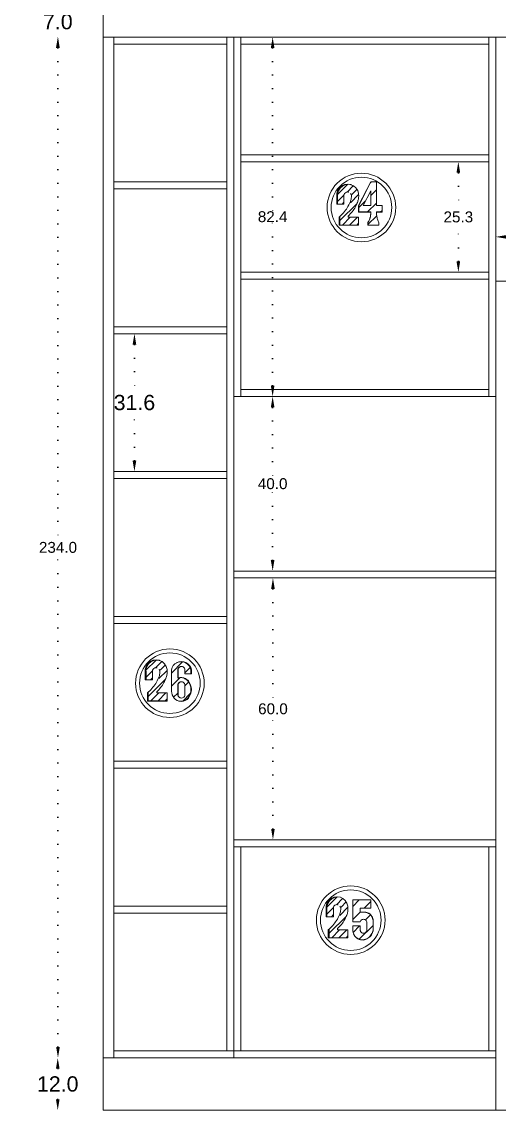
# Model space of a CAD drawing. Header units: inches. Extents: x -1979 to 7680, y -968 to 3127.
# Drawn here: x 5555.5 to 5664.9, y 891.2 to 1140.7 of the extents above; entities that cross this region are included whole.
import ezdxf

# ---------------------------------------------------------------- set-up
doc = ezdxf.new("R2010")
doc.units = ezdxf.units.IN
doc.header["$MEASUREMENT"] = 0
doc.linetypes.add('ACAD_ISO07W100', pattern=[3, 0, -3])
doc.styles.get("Standard").update_dxf_attribs({"font": 'arial.ttf'})
doc.dimstyles.new('Copy of Standard', dxfattribs={"dimtxt": 2.5, "dimasz": 2.5, "dimexe": 0.18, "dimexo": 0.0625, "dimgap": 0.09, "dimtad": 0, "dimtih": 1, "dimtoh": 1, "dimdec": 1, "dimzin": 0, "dimdsep": 46, "dimtxsty": 'Standard', "dimcen": 0.09, "dimse1": 1, "dimse2": 1, "dimadec": 0, "dimazin": 0, "dimtfac": 1, "dimtdec": 1, "dimtix": 1, "dimtofl": 0, "dimtmove": 0, "dimatfit": 3, "dimfxl": 1, "dimtolj": 1, "dimtzin": 0, "dimarcsym": 0})
doc.dimstyles.get("Standard").update_dxf_attribs({"dimtxt": 3.5, "dimasz": 2.5, "dimexe": 0.18, "dimexo": 0.0625, "dimgap": 0.09, "dimtad": 0, "dimtih": 1, "dimtoh": 1, "dimdec": 1, "dimzin": 0, "dimdsep": 46, "dimtxsty": 'Standard', "dimcen": 0.09, "dimse1": 1, "dimse2": 1, "dimadec": 0, "dimazin": 0, "dimtfac": 1, "dimtdec": 1, "dimtix": 1, "dimtofl": 0, "dimtmove": 0, "dimatfit": 3, "dimfxl": 1, "dimtolj": 1, "dimtzin": 0, "dimarcsym": 0})

# ---------------------------------------------------------------- blocks, each defined once
blk = doc.blocks.new('*D266')
at = {"color": 0, "linetype": 'ACAD_ISO07W100', "lineweight": -2, "transparency": 16777216}
for p, q in [((5613.04, 1010.71), (5613.04, 984.57)), ((5613.04, 955.71), (5613.04, 981.84))]:
    blk.add_line(p, q, dxfattribs=at)
at = {"color": 0, "transparency": 16777216}
for points in [[(5612.62, 1010.71), (5613.45, 1010.71), (5613.04, 1013.21)], [(5612.62, 955.71), (5613.45, 955.71), (5613.04, 953.21)]]:
    blk.add_solid(points, dxfattribs=at)
at = {"layer": 'Defpoints', "color": 0, "transparency": 16777216}
for p in [(5604.1, 1013.21), (5604.1, 953.21), (5613.04, 953.21)]:
    blk.add_point(p, dxfattribs=at)
at = {"color": 0, "lineweight": 20, "transparency": 16777216, "insert": (5613.04, 983.21), "char_height": 2.5, "attachment_point": 5}
blk.add_mtext('\\A1;60.0', dxfattribs=at)
blk = doc.blocks.new('*D267')
at = {"color": 0, "linetype": 'ACAD_ISO07W100', "lineweight": -2, "transparency": 16777216}
for p, q in [((5612.97, 1052.31), (5612.97, 1036.17)), ((5612.97, 1017.31), (5612.97, 1033.44))]:
    blk.add_line(p, q, dxfattribs=at)
at = {"color": 0, "transparency": 16777216}
for points in [[(5612.55, 1052.31), (5613.38, 1052.31), (5612.97, 1054.81)], [(5612.55, 1017.31), (5613.38, 1017.31), (5612.97, 1014.81)]]:
    blk.add_solid(points, dxfattribs=at)
at = {"layer": 'Defpoints', "color": 0, "transparency": 16777216}
for p in [(5604.1, 1054.81), (5612.97, 1054.81), (5604.1, 1014.81)]:
    blk.add_point(p, dxfattribs=at)
at = {"color": 0, "lineweight": 20, "transparency": 16777216, "insert": (5612.97, 1034.81), "char_height": 2.5, "attachment_point": 5}
blk.add_mtext('\\A1;40.0', dxfattribs=at)
blk = doc.blocks.new('*D282')
at = {"color": 0, "linetype": 'ACAD_ISO07W100', "lineweight": -2, "transparency": 16777216}
for p, q in [((5563.77, 1134.71), (5563.77, 1021.57)), ((5563.77, 905.71), (5563.77, 1018.84))]:
    blk.add_line(p, q, dxfattribs=at)
at = {"color": 0, "transparency": 16777216}
for points in [[(5563.35, 1134.71), (5564.18, 1134.71), (5563.77, 1137.21)], [(5563.35, 905.71), (5564.18, 905.71), (5563.77, 903.21)]]:
    blk.add_solid(points, dxfattribs=at)
at = {"layer": 'Defpoints', "color": 0, "transparency": 16777216}
for p in [(5574.1, 1137.21), (5563.77, 903.21), (5574.1, 903.21)]:
    blk.add_point(p, dxfattribs=at)
at = {"color": 0, "lineweight": 20, "transparency": 16777216, "insert": (5563.77, 1020.21), "char_height": 2.5, "attachment_point": 5}
blk.add_mtext('\\A1;234.0', dxfattribs=at)
blk = doc.blocks.new('*D513')
at = {"color": 0, "linetype": 'ACAD_ISO07W100', "lineweight": -2, "transparency": 16777216}
for p, q in [((5335.85, 1134.71), (5335.85, 1021.57)), ((5335.85, 905.71), (5335.85, 1018.84))]:
    blk.add_line(p, q, dxfattribs=at)
at = {"color": 0, "transparency": 16777216}
for points in [[(5335.44, 1134.71), (5336.27, 1134.71), (5335.85, 1137.21)], [(5335.44, 905.71), (5336.27, 905.71), (5335.85, 903.21)]]:
    blk.add_solid(points, dxfattribs=at)
at = {"layer": 'Defpoints', "color": 0, "transparency": 16777216}
for p in [(5335.85, 1137.21), (5835.7, 1137.21), (5835.7, 903.21)]:
    blk.add_point(p, dxfattribs=at)
at = {"color": 0, "transparency": 16777216, "insert": (5335.85, 1020.21), "char_height": 2.5, "attachment_point": 5}
blk.add_mtext('\\A1;234.0', dxfattribs=at)
blk = doc.blocks.new('*D514')
at = {"color": 0, "linetype": 'ACAD_ISO07W100', "lineweight": -2, "transparency": 16777216}
for p, q in [((5666.6, 1091.4), (5714.91, 1091.4)), ((5771.6, 1091.4), (5723.29, 1091.4))]:
    blk.add_line(p, q, dxfattribs=at)
at = {"color": 0, "transparency": 16777216}
for points in [[(5666.6, 1091.81), (5666.6, 1090.98), (5664.1, 1091.4)], [(5771.6, 1091.81), (5771.6, 1090.98), (5774.1, 1091.4)]]:
    blk.add_solid(points, dxfattribs=at)
at = {"layer": 'Defpoints', "color": 0, "transparency": 16777216}
for p in [(5664.1, 1137.21), (5774.1, 1137.21), (5774.1, 1091.4)]:
    blk.add_point(p, dxfattribs=at)
at = {"color": 0, "transparency": 16777216, "insert": (5719.1, 1091.4), "char_height": 2.5, "attachment_point": 5}
blk.add_mtext('\\A1;110.0', dxfattribs=at)
blk = doc.blocks.new('*D520')
at = {"color": 0, "linetype": 'ACAD_ISO07W100', "lineweight": -2, "transparency": 16777216}
for p, q in [((5612.97, 1134.71), (5612.97, 1097.37)), ((5612.97, 1057.31), (5612.97, 1094.64))]:
    blk.add_line(p, q, dxfattribs=at)
at = {"color": 0, "transparency": 16777216}
for points in [[(5612.55, 1134.71), (5613.38, 1134.71), (5612.97, 1137.21)], [(5612.55, 1057.31), (5613.38, 1057.31), (5612.97, 1054.81)]]:
    blk.add_solid(points, dxfattribs=at)
at = {"layer": 'Defpoints', "color": 0, "transparency": 16777216}
for p in [(5604.1, 1137.21), (5612.97, 1137.21), (5604.1, 1054.81)]:
    blk.add_point(p, dxfattribs=at)
at = {"color": 0, "transparency": 16777216, "insert": (5612.97, 1096.01), "char_height": 2.5, "attachment_point": 5}
blk.add_mtext('\\A1;82.4', dxfattribs=at)
blk = doc.blocks.new('*D526')
at = {"color": 0, "linetype": 'ACAD_ISO07W100', "lineweight": -2, "transparency": 16777216}
for p, q in [((5655.53, 1106.11), (5655.53, 1097.32)), ((5655.53, 1085.81), (5655.53, 1094.59))]:
    blk.add_line(p, q, dxfattribs=at)
at = {"color": 0, "transparency": 16777216}
for points in [[(5655.11, 1106.11), (5655.95, 1106.11), (5655.53, 1108.61)], [(5655.11, 1085.81), (5655.95, 1085.81), (5655.53, 1083.31)]]:
    blk.add_solid(points, dxfattribs=at)
at = {"layer": 'Defpoints', "color": 0, "transparency": 16777216}
for p in [(5662.5, 1108.61), (5655.53, 1083.31), (5662.5, 1083.31)]:
    blk.add_point(p, dxfattribs=at)
at = {"color": 0, "transparency": 16777216, "insert": (5655.53, 1095.96), "char_height": 2.5, "attachment_point": 5}
blk.add_mtext('\\A1;25.3', dxfattribs=at)
blk = doc.blocks.new('*D558')
at = {"color": 0, "linetype": 'ACAD_ISO07W100', "lineweight": -2, "transparency": 16777216}
for p, q in [((5563.71, 900.71), (5563.71, 899.08)), ((5563.71, 893.71), (5563.71, 895.33))]:
    blk.add_line(p, q, dxfattribs=at)
at = {"color": 0, "transparency": 16777216}
for points in [[(5563.3, 900.71), (5564.13, 900.71), (5563.71, 903.21)], [(5563.3, 893.71), (5564.13, 893.71), (5563.71, 891.21)]]:
    blk.add_solid(points, dxfattribs=at)
at = {"layer": 'Defpoints', "color": 0, "transparency": 16777216}
for p in [(5563.71, 903.21), (5574.1, 903.21), (5574.1, 891.21)]:
    blk.add_point(p, dxfattribs=at)
at = {"color": 0, "transparency": 16777216, "insert": (5563.71, 897.21), "char_height": 3.5, "attachment_point": 5}
blk.add_mtext('\\A1;12.0', dxfattribs=at)
blk = doc.blocks.new('*D559')
at = {"color": 0, "linetype": 'ACAD_ISO07W100', "lineweight": -2, "transparency": 16777216}
for p, q in [((5563.73, 1146.71), (5563.73, 1149.21)), ((5563.73, 1134.71), (5563.73, 1132.21))]:
    blk.add_line(p, q, dxfattribs=at)
at = {"color": 0, "transparency": 16777216}
for points in [[(5563.31, 1146.71), (5564.14, 1146.71), (5563.73, 1144.21)], [(5563.31, 1134.71), (5564.14, 1134.71), (5563.73, 1137.21)]]:
    blk.add_solid(points, dxfattribs=at)
at = {"layer": 'Defpoints', "color": 0, "transparency": 16777216}
for p in [(5563.73, 1144.21), (5574.1, 1144.21), (5574.1, 1137.21)]:
    blk.add_point(p, dxfattribs=at)
at = {"color": 0, "transparency": 16777216, "insert": (5563.73, 1140.71), "char_height": 3.5, "attachment_point": 5}
blk.add_mtext('\\A1;7.0', dxfattribs=at)
blk = doc.blocks.new('*D560')
at = {"color": 0, "linetype": 'ACAD_ISO07W100', "lineweight": -2, "transparency": 16777216}
for p, q in [((5581.29, 1066.71), (5581.29, 1055.29)), ((5581.29, 1040.11), (5581.29, 1051.53))]:
    blk.add_line(p, q, dxfattribs=at)
at = {"color": 0, "transparency": 16777216}
for points in [[(5580.87, 1066.71), (5581.71, 1066.71), (5581.29, 1069.21)], [(5580.87, 1040.11), (5581.71, 1040.11), (5581.29, 1037.61)]]:
    blk.add_solid(points, dxfattribs=at)
at = {"layer": 'Defpoints', "color": 0, "transparency": 16777216}
for p in [(5576.6, 1069.21), (5576.6, 1037.61), (5581.29, 1037.61)]:
    blk.add_point(p, dxfattribs=at)
at = {"color": 0, "transparency": 16777216, "insert": (5581.29, 1053.41), "char_height": 3.5, "attachment_point": 5}
blk.add_mtext('\\A1;31.6', dxfattribs=at)

msp = doc.modelspace()

# ---------------------------------------------------------------- hatches: boundary and pattern name
at = {"lineweight": 20}
h = msp.add_hatch(dxfattribs=at)
h.set_pattern_fill('ANSI31', color=256, scale=9.218651)
h.set_pattern_definition([(45, (4992.4294, 1671.6501), (-0.8148213, 0.8148213), [])])
h.paths.add_polyline_path([(5632.65, 1095.91), (5630.3, 1095.91), (5630.3, 1096.18), (5630.54, 1096.41), (5630.77, 1096.65), (5630.99, 1096.9), (5631.2, 1097.16), (5631.4, 1097.42), (5631.59, 1097.7), (5631.77, 1097.98), (5631.93, 1098.27), (5632.08, 1098.56), (5632.23, 1098.86), (5632.35, 1099.17), (5632.4, 1099.29), (5632.47, 1099.48), (5632.53, 1099.68), (5632.58, 1099.88), (5632.63, 1100.08), (5632.66, 1100.28), (5632.68, 1100.49), (5632.69, 1100.69), (5632.69, 1100.9), (5632.68, 1101.1), (5632.65, 1101.31), (5632.46, 1102), (5632.07, 1102.61), (5631.52, 1103.09), (5630.93, 1103.36), (5630.32, 1103.45), (5629.61, 1103.35), (5628.96, 1103.05), (5628.42, 1102.58), (5628.03, 1101.97), (5627.84, 1101.28), (5627.84, 1100.57), (5627.84, 1098.92), (5629.32, 1098.92), (5629.32, 1101.09), (5629.46, 1101.35), (5629.65, 1101.53), (5629.89, 1101.65), (5630.15, 1101.69), (5630.32, 1101.67), (5630.41, 1101.65), (5630.42, 1101.65), (5630.58, 1101.62), (5630.81, 1101.51), (5631, 1101.32), (5631.13, 1101.09), (5631.17, 1100.83), (5631.17, 1100.66), (5631.17, 1100.49), (5631.15, 1100.33), (5631.13, 1100.16), (5631.09, 1100), (5631.05, 1099.84), (5631.01, 1099.68), (5630.95, 1099.52), (5630.89, 1099.36), (5630.82, 1099.21), (5630.74, 1099.04), (5630.58, 1098.72), (5630.41, 1098.4), (5630.22, 1098.1), (5630.03, 1097.8), (5629.82, 1097.51), (5629.6, 1097.22), (5629.37, 1096.95), (5629.14, 1096.68), (5628.89, 1096.42), (5628.63, 1096.17), (5628.36, 1095.94), (5628.36, 1094.11), (5632.65, 1094.11)])
h = msp.add_hatch(dxfattribs=at)
h.set_pattern_fill('ANSI31', color=256, scale=17)
h.set_pattern_definition([(45, (4615.3682, 1986.0722), (-1.502602, 1.502602), [])])
h.paths.add_polyline_path([(5636.76, 1103.98), (5635.47, 1103.98), (5632.72, 1098.61), (5632.72, 1097.11), (5635.47, 1097.11), (5635.47, 1096.88), (5635.47, 1096.69), (5635.46, 1096.5), (5635.43, 1096.31), (5635.4, 1096.12), (5635.36, 1095.93), (5635.31, 1095.74), (5635.25, 1095.56), (5635.18, 1095.38), (5635.1, 1095.2), (5635.02, 1095.03), (5634.92, 1094.86), (5634.82, 1094.7), (5634.82, 1094.11), (5637.34, 1094.11), (5637.34, 1094.65), (5637.25, 1094.84), (5637.17, 1095.03), (5637.09, 1095.23), (5637.02, 1095.43), (5636.96, 1095.63), (5636.91, 1095.83), (5636.86, 1096.04), (5636.83, 1096.25), (5636.8, 1096.46), (5636.78, 1096.67), (5636.76, 1096.88), (5636.76, 1097.11), (5638.08, 1097.11), (5638.08, 1098.61), (5636.76, 1098.61)])
h.paths.add_polyline_path([(5635.44, 1101.98), (5635.47, 1101.95), (5635.47, 1098.61), (5635.44, 1098.61), (5633.68, 1098.61)], flags=16)
h = msp.add_hatch(dxfattribs=at)
h.set_pattern_fill('ANSI31', color=256, scale=9.218651)
h.set_pattern_definition([(45, (4948.534, 1562.5985), (-0.8148213, 0.8148213), [])])
h.paths.add_polyline_path([(5588.76, 986.85), (5586.4, 986.85), (5586.4, 987.13), (5586.64, 987.36), (5586.87, 987.6), (5587.09, 987.85), (5587.3, 988.11), (5587.5, 988.37), (5587.69, 988.65), (5587.87, 988.93), (5588.04, 989.22), (5588.19, 989.51), (5588.33, 989.81), (5588.46, 990.12), (5588.5, 990.24), (5588.57, 990.43), (5588.64, 990.63), (5588.69, 990.83), (5588.73, 991.03), (5588.76, 991.23), (5588.78, 991.43), (5588.79, 991.64), (5588.79, 991.85), (5588.78, 992.05), (5588.76, 992.25), (5588.56, 992.95), (5588.17, 993.56), (5587.63, 994.04), (5587.04, 994.31), (5586.42, 994.4), (5585.71, 994.3), (5585.06, 994), (5584.52, 993.53), (5584.14, 992.92), (5583.94, 992.23), (5583.95, 991.52), (5583.95, 989.87), (5585.42, 989.87), (5585.42, 992.03), (5585.56, 992.29), (5585.75, 992.48), (5585.99, 992.6), (5586.26, 992.64), (5586.42, 992.61), (5586.52, 992.6), (5586.52, 992.6), (5586.68, 992.57), (5586.92, 992.46), (5587.11, 992.27), (5587.23, 992.04), (5587.28, 991.78), (5587.28, 991.61), (5587.27, 991.44), (5587.25, 991.28), (5587.23, 991.11), (5587.2, 990.95), (5587.16, 990.78), (5587.11, 990.62), (5587.06, 990.47), (5586.99, 990.31), (5586.92, 990.16), (5586.84, 989.99), (5586.68, 989.67), (5586.51, 989.35), (5586.33, 989.05), (5586.13, 988.75), (5585.92, 988.46), (5585.71, 988.17), (5585.48, 987.9), (5585.24, 987.63), (5584.99, 987.37), (5584.73, 987.12), (5584.47, 986.88), (5584.47, 985.06), (5588.76, 985.06)])
h = msp.add_hatch(dxfattribs=at)
h.set_pattern_fill('ANSI31', color=256, scale=17)
h.set_pattern_definition([(45, (4597.061, 1876.9483), (-1.502602, 1.502602), [])])
h.paths.add_polyline_path([(5593.54, 989.6), (5593.39, 989.75), (5593.23, 989.9), (5593.06, 990.02), (5592.88, 990.13), (5592.68, 990.22), (5592.48, 990.29), (5592.27, 990.34), (5592.06, 990.37), (5591.85, 990.38), (5591.7, 990.37), (5591.51, 990.34), (5591.31, 990.29), (5591.22, 990.28), (5591.22, 992.13), (5591.24, 992.33), (5591.32, 992.51), (5591.44, 992.67), (5591.6, 992.79), (5591.78, 992.87), (5591.87, 992.9), (5592.07, 992.92), (5592.27, 992.9), (5592.45, 992.82), (5592.61, 992.7), (5592.73, 992.54), (5592.81, 992.36), (5592.84, 992.16), (5592.84, 991.21), (5594.24, 991.21), (5594.24, 992.13), (5594.08, 992.64), (5593.81, 993.1), (5593.44, 993.49), (5593, 993.78), (5592.5, 993.96), (5591.98, 994.02), (5591.97, 994.02), (5591.44, 993.96), (5590.99, 993.79), (5590.57, 993.52), (5590.2, 993.14), (5589.93, 992.67), (5589.77, 992.16), (5589.77, 987.71), (5589.78, 987.52), (5589.79, 987.33), (5589.81, 987.14), (5589.84, 986.95), (5589.88, 986.76), (5589.92, 986.58), (5589.96, 986.46), (5590.14, 986.04), (5590.4, 985.66), (5590.74, 985.34), (5591.08, 985.14), (5591.49, 985.01), (5591.94, 984.96), (5592.4, 985.01), (5592.84, 985.15), (5593.23, 985.38), (5593.35, 985.5), (5593.54, 985.68), (5593.84, 986.12), (5594.06, 986.6), (5594.19, 987.11), (5594.24, 987.64), (5594.19, 988.17), (5594.06, 988.68), (5593.84, 989.16)])
h.paths.add_polyline_path([(5591.24, 988.84), (5591.32, 989.03), (5591.44, 989.18), (5591.6, 989.31), (5591.78, 989.38), (5591.98, 989.41), (5592.07, 989.41), (5592.27, 989.38), (5592.45, 989.3), (5592.61, 989.18), (5592.73, 989.02), (5592.81, 988.84), (5592.84, 988.64), (5592.84, 986.46), (5592.81, 986.26), (5592.73, 986.08), (5592.61, 985.92), (5592.45, 985.8), (5592.27, 985.72), (5592.07, 985.7), (5591.87, 985.72), (5591.78, 985.76), (5591.69, 985.8), (5591.6, 985.84), (5591.44, 985.96), (5591.32, 986.11), (5591.24, 986.3), (5591.22, 986.49), (5591.22, 988.65)], flags=16)
h = msp.add_hatch(dxfattribs=at)
h.set_pattern_fill('ANSI31', color=256, scale=9.218651)
h.set_pattern_definition([(45, (4989.9845, 1508.2948), (-0.8148213, 0.8148213), [])])
h.paths.add_polyline_path([(5630.21, 932.55), (5627.85, 932.55), (5627.85, 932.83), (5628.09, 933.06), (5628.32, 933.3), (5628.54, 933.55), (5628.75, 933.8), (5628.95, 934.07), (5629.14, 934.34), (5629.32, 934.62), (5629.49, 934.91), (5629.64, 935.21), (5629.78, 935.51), (5629.91, 935.82), (5629.95, 935.94), (5630.03, 936.13), (5630.09, 936.32), (5630.14, 936.52), (5630.18, 936.72), (5630.21, 936.93), (5630.23, 937.13), (5630.24, 937.34), (5630.24, 937.54), (5630.23, 937.75), (5630.21, 937.95), (5630.01, 938.65), (5629.62, 939.26), (5629.08, 939.73), (5628.49, 940.01), (5627.87, 940.09), (5627.16, 939.99), (5626.51, 939.69), (5625.97, 939.22), (5625.59, 938.62), (5625.39, 937.93), (5625.4, 937.21), (5625.4, 935.56), (5626.87, 935.56), (5626.87, 937.73), (5627.01, 937.99), (5627.2, 938.18), (5627.44, 938.3), (5627.71, 938.34), (5627.87, 938.31), (5627.97, 938.3), (5627.97, 938.29), (5628.13, 938.27), (5628.37, 938.15), (5628.56, 937.97), (5628.68, 937.73), (5628.73, 937.47), (5628.73, 937.31), (5628.72, 937.14), (5628.7, 936.97), (5628.68, 936.81), (5628.65, 936.64), (5628.61, 936.48), (5628.56, 936.32), (5628.51, 936.16), (5628.44, 936.01), (5628.37, 935.86), (5628.29, 935.68), (5628.13, 935.36), (5627.96, 935.05), (5627.78, 934.74), (5627.58, 934.44), (5627.37, 934.15), (5627.16, 933.87), (5626.93, 933.59), (5626.69, 933.33), (5626.44, 933.07), (5626.18, 932.82), (5625.92, 932.58), (5625.92, 930.76), (5630.21, 930.76)])
h = msp.add_hatch(dxfattribs=at)
h.set_pattern_fill('ANSI31', color=256, scale=17)
h.set_pattern_definition([(45, (4625.2884, 1822.1598), (-1.502602, 1.502602), [])])
h.paths.add_polyline_path([(5635.53, 935.85), (5635.36, 936.04), (5635.16, 936.2), (5634.95, 936.34), (5634.72, 936.45), (5634.53, 936.52), (5634.3, 936.57), (5634.02, 936.59), (5633.02, 936.59), (5633.02, 937.56), (5635.45, 937.56), (5635.45, 939.42), (5631.32, 939.42), (5631.32, 934.43), (5633.02, 934.43), (5633.09, 934.58), (5633.19, 934.72), (5633.31, 934.82), (5633.45, 934.91), (5633.6, 934.96), (5633.78, 934.97), (5633.96, 934.96), (5634.12, 934.9), (5634.26, 934.82), (5634.38, 934.71), (5634.48, 934.58), (5634.55, 934.43), (5634.55, 932.53), (5634.52, 932.33), (5634.45, 932.15), (5634.33, 932), (5634.17, 931.88), (5633.99, 931.8), (5633.8, 931.78), (5633.6, 931.8), (5633.42, 931.88), (5633.25, 932.01), (5633.12, 932.18), (5633.05, 932.36), (5633.02, 932.55), (5633.02, 933.48), (5631.32, 933.48), (5631.32, 932.53), (5631.34, 932.22), (5631.4, 931.92), (5631.49, 931.66), (5631.63, 931.38), (5631.8, 931.13), (5632, 930.91), (5632.24, 930.71), (5632.49, 930.54), (5632.77, 930.41), (5633.06, 930.32), (5633.36, 930.27), (5633.67, 930.26), (5633.95, 930.32), (5634.23, 930.4), (5634.5, 930.52), (5634.75, 930.66), (5634.99, 930.83), (5635.21, 931.02), (5635.4, 931.24), (5635.57, 931.47), (5635.72, 931.72), (5635.84, 931.99), (5635.93, 932.27), (5635.99, 932.55), (5635.99, 934.43), (5635.99, 934.69), (5635.95, 934.94), (5635.89, 935.19), (5635.8, 935.42), (5635.68, 935.64)])

# ---------------------------------------------------------------- linework, layer by layer
for p, q in [((5574.1, 1205.21), (5574.1, 891.21)), ((5574.1, 1137.21), (6003.16, 1137.21)), ((5576.6, 1137.21), (5576.6, 903.21)), ((5576.6, 1135.61), (5602.5, 1135.61)), ((5602.5, 904.81), (5602.5, 1137.21)), ((5604.1, 903.21), (5604.1, 1137.21)), ((5605.7, 1054.81), (5605.7, 1137.21)), ((5605.7, 1135.61), (5662.5, 1135.61)), ((5662.5, 1137.21), (5662.5, 1054.81)), ((5664.1, 1137.21), (5664.1, 891.21)), ((5605.7, 1110.21), (5662.5, 1110.21)), ((5605.7, 1108.61), (5662.5, 1108.61)), ((5576.6, 1104.01), (5602.5, 1104.01)), ((5635.47, 1103.98), (5636.76, 1103.98)), ((5576.6, 1102.41), (5602.5, 1102.41)), ((5635.44, 1098.61), (5635.44, 1101.98)), ((5605.7, 1083.31), (5662.5, 1083.31)), ((5605.7, 1081.71), (5662.5, 1081.71)), ((5664.1, 1081.21), (5774.1, 1081.21)), ((5576.6, 1070.81), (5602.5, 1070.81)), ((5576.6, 1069.21), (5602.5, 1069.21)), ((5605.7, 1056.41), (5662.5, 1056.41)), ((5604.1, 1054.81), (5664.1, 1054.81)), ((5576.6, 1037.61), (5602.5, 1037.61)), ((5576.6, 1036.01), (5602.5, 1036.01)), ((5604.1, 1014.81), (5664.1, 1014.81)), ((5604.1, 1013.21), (5664.1, 1013.21)), ((5576.6, 1004.41), (5602.5, 1004.41)), ((5576.6, 1002.81), (5602.5, 1002.81)), ((5591.87, 992.9), (5592.07, 992.92)), ((5576.6, 971.21), (5602.5, 971.21)), ((5576.6, 969.61), (5602.5, 969.61)), ((5574.1, 963.21), (5574.1, 903.21)), ((5604.1, 953.21), (5664.1, 953.21)), ((5604.1, 951.61), (5664.1, 951.61)), ((5605.7, 904.81), (5605.7, 951.61)), ((5662.5, 951.61), (5662.5, 904.81)), ((5635.45, 939.42), (5635.45, 937.56)), ((5576.6, 938.01), (5602.5, 938.01)), ((5576.6, 936.41), (5602.5, 936.41)), ((5633.05, 937.56), (5633.05, 936.6)), ((5631.32, 934.43), (5633.02, 934.43)), ((5633.8, 934.97), (5633.96, 934.96)), ((5633.96, 934.96), (5634.12, 934.9)), ((5634.12, 934.9), (5634.26, 934.82)), ((5634.26, 934.82), (5634.38, 934.71)), ((5634.38, 934.71), (5634.48, 934.58)), ((5634.48, 934.58), (5634.55, 934.43)), ((5634.55, 934.43), (5634.55, 932.53)), ((5633.42, 931.88), (5633.27, 932)), ((5633.6, 931.8), (5633.42, 931.88)), ((5633.8, 931.78), (5633.6, 931.8)), ((5633.99, 931.8), (5633.8, 931.78)), ((5634.17, 931.88), (5633.99, 931.8)), ((5634.33, 932), (5634.17, 931.88)), ((5634.45, 932.15), (5634.33, 932)), ((5634.52, 932.33), (5634.45, 932.15)), ((5634.55, 932.53), (5634.52, 932.33)), ((5574.1, 903.21), (5664.1, 903.21)), ((5576.6, 904.81), (5664.1, 904.81)), ((5574.1, 891.21), (5999.99, 891.21))]:
    msp.add_line(p, q, dxfattribs=at)
for points in [[(5627.66, 1098.92), (5627.66, 1100.58), (5627.65, 1101.31), (5627.85, 1102), (5628.23, 1102.61), (5628.78, 1103.09), (5629.44, 1103.39), (5630.15, 1103.49), (5630.87, 1103.39), (5630.93, 1103.36), (5631.52, 1103.09), (5632.07, 1102.61), (5632.46, 1102), (5632.65, 1101.31), (5632.68, 1101.1), (5632.69, 1100.9), (5632.69, 1100.69), (5632.68, 1100.49), (5632.66, 1100.28), (5632.63, 1100.08), (5632.58, 1099.88), (5632.53, 1099.68), (5632.47, 1099.48), (5632.4, 1099.29), (5632.35, 1099.17), (5632.23, 1098.86), (5632.08, 1098.56), (5631.93, 1098.27), (5631.77, 1097.98), (5631.59, 1097.7), (5631.4, 1097.42), (5631.2, 1097.16), (5630.99, 1096.9), (5630.77, 1096.65), (5630.54, 1096.41), (5630.3, 1096.18), (5630.3, 1095.91), (5632.65, 1095.91), (5632.65, 1094.11), (5632.65, 1094.06), (5628.18, 1094.06)], [(5627.84, 1098.92), (5627.84, 1100.57), (5627.84, 1101.28), (5628.03, 1101.97), (5628.42, 1102.58), (5628.96, 1103.05), (5629.61, 1103.35), (5630.32, 1103.45), (5630.93, 1103.36)], [(5632.65, 1097.09), (5632.65, 1098.61), (5635.44, 1104.03)], [(5636.76, 1097.09), (5638.08, 1097.09), (5638.08, 1097.11), (5638.08, 1098.61), (5636.76, 1098.61), (5636.76, 1103.98), (5636.76, 1104.03), (5635.44, 1104.03), (5635.47, 1103.98), (5632.72, 1098.61), (5632.72, 1097.11)], [(5627.66, 1098.92), (5627.84, 1098.92), (5629.32, 1098.92), (5629.32, 1101.04), (5629.33, 1101.11), (5629.46, 1101.35), (5629.65, 1101.53), (5629.89, 1101.65), (5630.15, 1101.69), (5630.32, 1101.67), (5630.42, 1101.65), (5630.42, 1101.65)], [(5630.84, 1101.35), (5630.97, 1101.11), (5631.02, 1100.85), (5631.02, 1100.68), (5631.01, 1100.51), (5630.99, 1100.34), (5630.97, 1100.17), (5630.94, 1100.01), (5630.9, 1099.85), (5630.85, 1099.68), (5630.79, 1099.52), (5630.73, 1099.37), (5630.66, 1099.21), (5630.58, 1099.04), (5630.42, 1098.72), (5630.24, 1098.4), (5630.06, 1098.09), (5629.86, 1097.79), (5629.65, 1097.49), (5629.43, 1097.21), (5629.2, 1096.93), (5628.96, 1096.66), (5628.71, 1096.4), (5628.45, 1096.15), (5628.18, 1095.91), (5628.18, 1094.06), (5628.36, 1094.11), (5632.65, 1094.11)], [(5628.18, 1095.91), (5628.36, 1095.94), (5628.36, 1094.11)], [(5635.44, 1097.09), (5632.65, 1097.09), (5632.72, 1097.11), (5635.47, 1097.11)], [(5638.08, 1097.11), (5636.78, 1097.11), (5636.76, 1097.09), (5636.76, 1096.88), (5636.78, 1096.67), (5636.8, 1096.46), (5636.83, 1096.25), (5636.86, 1096.04), (5636.91, 1095.83), (5636.96, 1095.63), (5637.02, 1095.43), (5637.09, 1095.23), (5637.17, 1095.03), (5637.25, 1094.84), (5637.34, 1094.65), (5637.34, 1094.11), (5637.34, 1094.06), (5634.78, 1094.06), (5634.78, 1094.65), (5634.88, 1094.82), (5634.98, 1094.99), (5635.06, 1095.16), (5635.14, 1095.34), (5635.21, 1095.52), (5635.27, 1095.71), (5635.32, 1095.89), (5635.37, 1096.09), (5635.4, 1096.28), (5635.42, 1096.47), (5635.44, 1096.66), (5635.44, 1096.86)], [(5635.44, 1096.86), (5635.44, 1097.09), (5635.47, 1097.11), (5635.47, 1096.88), (5635.47, 1096.69), (5635.46, 1096.5), (5635.43, 1096.31), (5635.4, 1096.12), (5635.36, 1095.93), (5635.31, 1095.74), (5635.25, 1095.56), (5635.18, 1095.38), (5635.1, 1095.2), (5635.02, 1095.03), (5634.92, 1094.86), (5634.82, 1094.7), (5634.82, 1094.11)], [(5634.78, 1094.06), (5634.82, 1094.11), (5637.34, 1094.11)], [(5583.76, 989.87), (5583.76, 991.53), (5583.75, 992.25), (5583.95, 992.95), (5584.34, 993.56), (5584.88, 994.04), (5585.54, 994.34), (5586.26, 994.44), (5586.97, 994.34), (5587.04, 994.31), (5587.63, 994.04), (5588.17, 993.56), (5588.56, 992.95), (5588.76, 992.25), (5588.78, 992.05), (5588.79, 991.85), (5588.79, 991.64), (5588.78, 991.43), (5588.76, 991.23), (5588.73, 991.03), (5588.69, 990.83), (5588.64, 990.63), (5588.57, 990.43), (5588.5, 990.24), (5588.46, 990.12), (5588.33, 989.81), (5588.19, 989.51), (5588.04, 989.22), (5587.87, 988.93), (5587.69, 988.65), (5587.5, 988.37), (5587.3, 988.11), (5587.09, 987.85), (5586.87, 987.6), (5586.64, 987.36), (5586.4, 987.13), (5586.4, 986.85), (5588.76, 986.85), (5588.76, 985.06), (5588.76, 985.01), (5584.28, 985.01)], [(5583.95, 989.87), (5583.95, 991.52), (5583.94, 992.23), (5584.14, 992.92), (5584.52, 993.53), (5585.06, 994), (5585.71, 994.3), (5586.42, 994.4), (5587.04, 994.31)], [(5589.88, 986.76), (5589.84, 986.95), (5589.81, 987.14), (5589.79, 987.33), (5589.78, 987.52), (5589.77, 987.71), (5589.77, 992.16), (5589.93, 992.67), (5590.2, 993.14), (5590.57, 993.52), (5590.99, 993.79), (5591.02, 993.82), (5591.53, 994), (5592.06, 994.06), (5592.07, 994.06), (5592.6, 994), (5593.1, 993.82), (5593.55, 993.52)], [(5590.99, 993.79), (5591.44, 993.96), (5591.97, 994.02), (5591.98, 994.02), (5592.5, 993.96), (5593, 993.78), (5593.44, 993.49), (5593.81, 993.1), (5594.08, 992.64), (5594.24, 992.13), (5594.24, 991.21)], [(5592.07, 992.92), (5592.27, 992.9), (5592.45, 992.82), (5592.61, 992.7), (5592.73, 992.54), (5592.81, 992.36), (5592.84, 992.16), (5592.84, 991.21), (5594.24, 991.21), (5594.36, 991.21), (5594.36, 992.16), (5594.2, 992.67), (5593.92, 993.14), (5593.55, 993.52)], [(5583.76, 989.87), (5583.95, 989.87), (5585.43, 989.87), (5585.43, 991.99), (5585.44, 992.06), (5585.56, 992.3), (5585.76, 992.48), (5585.99, 992.6), (5586.26, 992.64), (5586.42, 992.62), (5586.52, 992.6), (5586.53, 992.6)], [(5586.95, 992.29), (5587.07, 992.06), (5587.12, 991.8), (5587.12, 991.63), (5587.11, 991.46), (5587.1, 991.29), (5587.07, 991.12), (5587.04, 990.96), (5587, 990.79), (5586.95, 990.63), (5586.9, 990.47), (5586.83, 990.32), (5586.76, 990.16), (5586.68, 989.99), (5586.52, 989.66), (5586.35, 989.35), (5586.16, 989.04), (5585.96, 988.74), (5585.75, 988.44), (5585.53, 988.15), (5585.3, 987.88), (5585.06, 987.61), (5584.81, 987.35), (5584.55, 987.1), (5584.28, 986.85), (5584.28, 985.01), (5584.47, 985.06), (5588.76, 985.06)], [(5591.31, 990.29), (5591.22, 990.28), (5591.22, 992.13)], [(5593.46, 985.46), (5593.65, 985.65), (5593.95, 986.09), (5594.17, 986.57), (5594.31, 987.09), (5594.36, 987.62), (5594.31, 988.15), (5594.17, 988.67), (5593.95, 989.16), (5593.65, 989.6), (5593.5, 989.76), (5593.34, 989.9), (5593.17, 990.03), (5592.98, 990.14), (5592.79, 990.23), (5592.58, 990.3), (5592.37, 990.35), (5592.16, 990.38), (5591.94, 990.39), (5591.73, 990.38), (5591.7, 990.37), (5591.51, 990.34), (5591.31, 990.29), (5591.31, 992.16)], [(5591.08, 985.14), (5591.49, 985.01), (5591.94, 984.96), (5592.4, 985.01), (5592.84, 985.15), (5593.23, 985.38), (5593.35, 985.5), (5593.54, 985.68), (5593.84, 986.12), (5594.06, 986.6), (5594.19, 987.11), (5594.24, 987.64), (5594.19, 988.17), (5594.06, 988.68), (5593.84, 989.16), (5593.54, 989.6), (5593.39, 989.75), (5593.23, 989.9), (5593.06, 990.02), (5592.88, 990.13), (5592.68, 990.22), (5592.48, 990.29), (5592.27, 990.34), (5592.06, 990.37), (5591.85, 990.38), (5591.7, 990.37)], [(5591.69, 985.8), (5591.53, 985.92), (5591.41, 986.08), (5591.33, 986.26), (5591.31, 986.46), (5591.31, 988.64), (5591.33, 988.84), (5591.41, 989.02), (5591.53, 989.18), (5591.69, 989.3), (5591.87, 989.38), (5592.07, 989.41)], [(5584.28, 986.85), (5584.47, 986.88), (5584.47, 985.06)], [(5593.46, 985.46), (5593.34, 985.34), (5592.94, 985.11), (5592.5, 984.96), (5592.04, 984.91), (5591.58, 984.96), (5591.14, 985.11), (5591.08, 985.14), (5590.74, 985.34), (5590.4, 985.66), (5590.14, 986.04), (5589.96, 986.46), (5589.92, 986.58), (5589.88, 986.76)], [(5625.21, 935.56), (5625.21, 937.23), (5625.2, 937.95), (5625.4, 938.65), (5625.79, 939.26), (5626.33, 939.73), (5626.99, 940.04), (5627.71, 940.14), (5628.42, 940.04), (5628.49, 940.01), (5629.08, 939.73), (5629.62, 939.26), (5630.01, 938.65), (5630.21, 937.95), (5630.23, 937.75), (5630.24, 937.54), (5630.24, 937.34), (5630.23, 937.13), (5630.21, 936.93), (5630.18, 936.72), (5630.14, 936.52), (5630.09, 936.32), (5630.03, 936.13), (5629.95, 935.94), (5629.91, 935.82), (5629.78, 935.51), (5629.64, 935.21), (5629.49, 934.91), (5629.32, 934.62), (5629.14, 934.34), (5628.95, 934.07), (5628.75, 933.8), (5628.54, 933.55), (5628.32, 933.3), (5628.09, 933.06), (5627.85, 932.83), (5627.85, 932.55), (5630.21, 932.55), (5630.21, 930.76), (5630.21, 930.71), (5625.73, 930.71)], [(5625.21, 935.56), (5625.4, 935.56), (5626.88, 935.56), (5626.88, 937.68), (5626.89, 937.76), (5627.01, 937.99), (5627.21, 938.18), (5627.44, 938.3), (5627.71, 938.34), (5627.87, 938.31), (5627.97, 938.3), (5627.98, 938.3)], [(5625.4, 935.56), (5625.4, 937.21), (5625.39, 937.93), (5625.59, 938.62), (5625.97, 939.22), (5626.51, 939.69), (5627.16, 939.99), (5627.87, 940.09), (5628.49, 940.01)], [(5635.5, 939.46), (5631.32, 939.46), (5631.32, 939.42)], [(5633.05, 934.43), (5631.32, 934.43), (5631.32, 934.43), (5631.32, 939.42), (5635.45, 939.42), (5635.5, 939.46), (5635.5, 937.56), (5635.45, 937.56), (5633.05, 937.56), (5633.02, 937.53), (5633.02, 936.59), (5633.05, 936.6), (5634.06, 936.6), (5634.34, 936.59), (5634.57, 936.54), (5634.77, 936.47), (5635, 936.35), (5635.21, 936.21), (5635.41, 936.05), (5635.58, 935.86), (5635.73, 935.65)], [(5628.4, 937.99), (5628.53, 937.75), (5628.57, 937.49), (5628.57, 937.32), (5628.57, 937.15), (5628.55, 936.99), (5628.52, 936.82), (5628.49, 936.65), (5628.45, 936.49), (5628.4, 936.33), (5628.35, 936.17), (5628.28, 936.01), (5628.21, 935.86), (5628.13, 935.68), (5627.97, 935.36), (5627.8, 935.04), (5627.61, 934.73), (5627.41, 934.43), (5627.2, 934.14), (5626.99, 933.85), (5626.75, 933.57), (5626.51, 933.3), (5626.26, 933.04), (5626, 932.79), (5625.73, 932.55), (5625.73, 930.71), (5625.92, 930.76), (5630.21, 930.76)], [(5631.4, 931.92), (5631.49, 931.66), (5631.5, 931.62), (5631.64, 931.35), (5631.81, 931.09), (5632.02, 930.87), (5632.26, 930.67), (5632.52, 930.5), (5632.8, 930.37), (5633.09, 930.28), (5633.39, 930.23), (5633.7, 930.21), (5633.99, 930.27), (5634.27, 930.36), (5634.54, 930.47), (5634.8, 930.62), (5635.03, 930.79), (5635.25, 930.98), (5635.45, 931.2), (5635.62, 931.44), (5635.77, 931.69), (5635.89, 931.96), (5635.98, 932.24), (5636.04, 932.53), (5636.04, 934.43), (5636.04, 934.69), (5636.01, 934.94), (5635.94, 935.19), (5635.85, 935.43), (5635.73, 935.65)], [(5633.02, 936.59), (5634.02, 936.59), (5634.3, 936.57), (5634.53, 936.52), (5634.72, 936.45), (5634.95, 936.34), (5635.16, 936.2), (5635.36, 936.04), (5635.53, 935.85), (5635.68, 935.64), (5635.8, 935.42), (5635.89, 935.19), (5635.95, 934.94), (5635.99, 934.69), (5635.99, 934.43), (5635.99, 932.55), (5635.93, 932.27), (5635.84, 931.99), (5635.72, 931.72), (5635.57, 931.47), (5635.4, 931.24), (5635.21, 931.02), (5634.99, 930.83), (5634.75, 930.66), (5634.5, 930.52), (5634.23, 930.4), (5633.95, 930.32), (5633.67, 930.26), (5633.36, 930.27), (5633.06, 930.32), (5632.77, 930.41), (5632.49, 930.54), (5632.24, 930.71), (5632, 930.91), (5631.8, 931.13), (5631.63, 931.38), (5631.49, 931.66)], [(5633.15, 932.15), (5633.08, 932.33), (5633.05, 932.53), (5633.05, 933.48), (5633.02, 933.48), (5631.32, 933.48), (5631.32, 932.53), (5631.34, 932.22), (5631.4, 931.92)], [(5633.15, 932.15), (5633.27, 932), (5633.24, 932.03), (5633.12, 932.18), (5633.05, 932.36), (5633.02, 932.55), (5633.02, 933.48)], [(5625.73, 932.55), (5625.92, 932.58), (5625.92, 930.76)]]:
    msp.add_lwpolyline(points, dxfattribs=at)
for points in [[(5633.68, 1098.61), (5635.44, 1101.98), (5635.47, 1101.95), (5635.47, 1098.61), (5635.44, 1098.61)], [(5591.31, 992.16), (5591.33, 992.36), (5591.41, 992.54), (5591.53, 992.7), (5591.69, 992.82), (5591.87, 992.9), (5591.78, 992.87), (5591.6, 992.79), (5591.44, 992.67), (5591.32, 992.51), (5591.24, 992.33), (5591.22, 992.13)], [(5592.61, 985.92), (5592.45, 985.8), (5592.27, 985.72), (5592.07, 985.7), (5591.87, 985.72), (5591.78, 985.76), (5591.69, 985.8), (5591.6, 985.84), (5591.44, 985.96), (5591.32, 986.11), (5591.24, 986.3), (5591.22, 986.49), (5591.22, 988.65), (5591.24, 988.84), (5591.32, 989.03), (5591.44, 989.18), (5591.6, 989.31), (5591.78, 989.38), (5591.98, 989.41), (5592.07, 989.41), (5592.27, 989.38), (5592.45, 989.3), (5592.61, 989.18), (5592.73, 989.02), (5592.81, 988.84), (5592.84, 988.64), (5592.84, 986.46), (5592.81, 986.26), (5592.73, 986.08)], [(5633.05, 934.43), (5633.12, 934.58), (5633.21, 934.71), (5633.34, 934.82), (5633.48, 934.9), (5633.63, 934.96), (5633.8, 934.97), (5633.76, 934.97), (5633.6, 934.96), (5633.45, 934.91), (5633.31, 934.82), (5633.19, 934.72), (5633.09, 934.58), (5633.02, 934.43)]]:
    msp.add_lwpolyline(points, close=True, dxfattribs=at)
for centre, radius in [((5633.32, 1098.14), 7.86), ((5633.32, 1098.14), 6.94), ((5589.42, 989.09), 7.86), ((5589.42, 989.09), 6.94), ((5630.87, 934.78), 7.86), ((5630.87, 934.78), 6.94)]:
    msp.add_circle(centre, radius, dxfattribs=at)

# ---------------------------------------------------------------- dimensions: what is measured, and where the dimension line sits
for base, p1, p2, angle, dimstyle, picture, middle in [((5563.73, 1144.21), (5574.1, 1137.21), (5574.1, 1144.21), 270, 'Standard', '*D559', (5563.73, 1140.71)), ((5335.85, 1137.21), (5835.7, 903.21), (5835.7, 1137.21), 270, 'Copy of Standard', '*D513', (5335.85, 1020.21)), ((5612.97, 1137.21), (5604.1, 1054.81), (5604.1, 1137.21), 90, 'Copy of Standard', '*D520', (5612.97, 1096.01)), ((5655.53, 1083.31), (5662.5, 1108.61), (5662.5, 1083.31), 90, 'Copy of Standard', '*D526', (5655.53, 1095.96)), ((5581.29, 1037.61), (5576.6, 1069.21), (5576.6, 1037.61), 90, 'Standard', '*D560', (5581.29, 1053.41)), ((5563.71, 903.21), (5574.1, 891.21), (5574.1, 903.21), 270, 'Standard', '*D558', (5563.71, 897.21))]:
    dim = msp.add_linear_dim(base=base, p1=p1, p2=p2, angle=angle, dimstyle=dimstyle)
    dim.commit()
    dim.dimension.update_dxf_attribs({"geometry": picture, "text_midpoint": middle})
dim = msp.add_linear_dim(base=(5563.77, 903.21), p1=(5574.1, 1137.21), p2=(5574.1, 903.21), angle=90, dimstyle='Copy of Standard', dxfattribs=at)
dim.commit()
dim.dimension.update_dxf_attribs({"geometry": '*D282', "text_midpoint": (5563.77, 1020.21), "dimtype": 160})
dim = msp.add_linear_dim(base=(5774.1, 1091.4), p1=(5664.1, 1137.21), p2=(5774.1, 1137.21), dimstyle='Copy of Standard')
dim.commit()
dim.dimension.update_dxf_attribs({"geometry": '*D514', "text_midpoint": (5719.1, 1091.4)})
for base, p1, p2, picture, middle in [((5612.97, 1054.81), (5604.1, 1014.81), (5604.1, 1054.81), '*D267', (5612.97, 1034.81)), ((5613.04, 953.21), (5604.1, 1013.21), (5604.1, 953.21), '*D266', (5613.04, 983.21))]:
    dim = msp.add_linear_dim(base=base, p1=p1, p2=p2, angle=90, dimstyle='Copy of Standard', dxfattribs=at)
    dim.commit()
    dim.dimension.update_dxf_attribs({"geometry": picture, "text_midpoint": middle})

doc.saveas('drawing.dxf')
